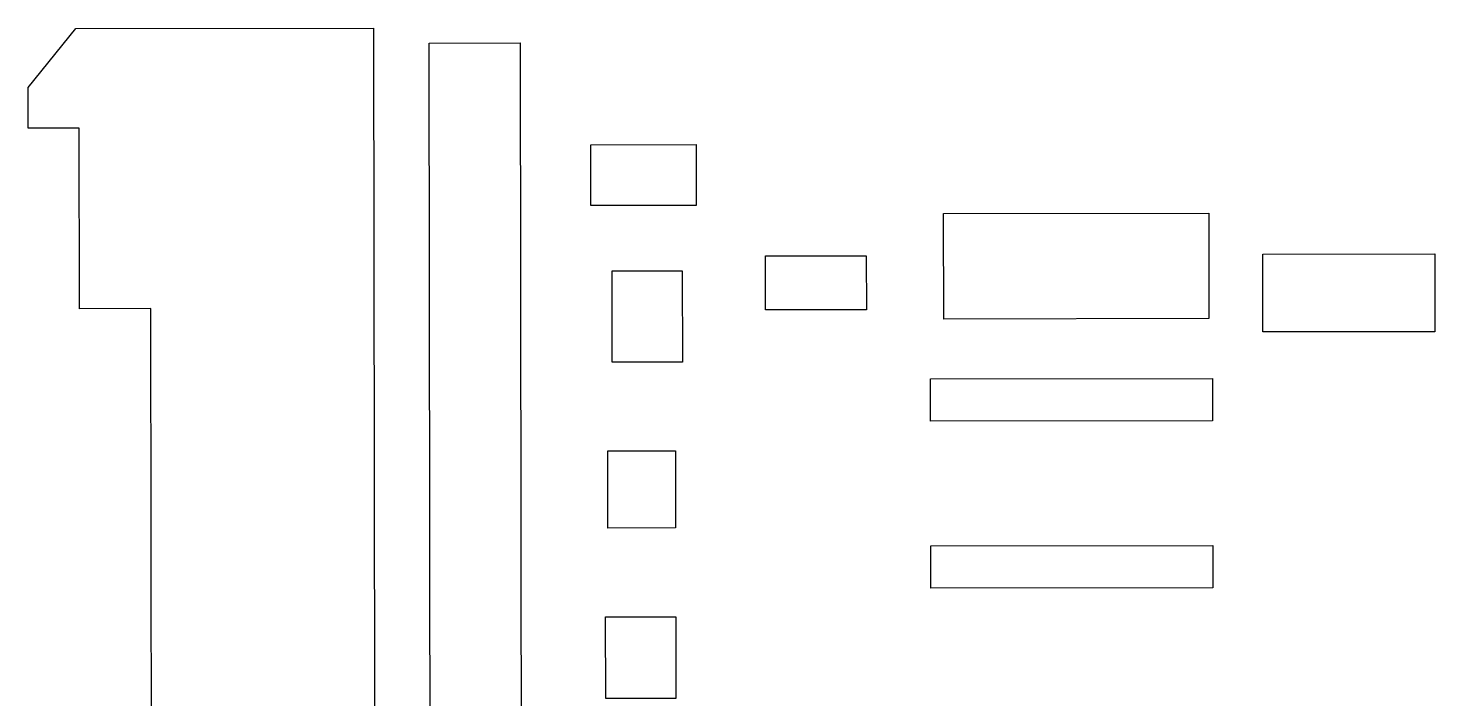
# Model space of a CAD drawing. Header units: millimetres. Extents: x 3191 to 879702, y -27549 to 222194.
# Drawn here: x 653719 to 654362, y 3761 to 4067 of the extents above; entities that cross this region are included whole.
import ezdxf

# ---------------------------------------------------------------- set-up
doc = ezdxf.new("R2010")
doc.units = ezdxf.units.MM
doc.header["$MEASUREMENT"] = 0
doc.layers.add('Giant', color=31, linetype='Continuous')

msp = doc.modelspace()

# ---------------------------------------------------------------- linework, layer by layer
at = {"layer": 'Giant'}
msp.add_lwpolyline([(653741.05178, 4066.90954), (653876.93951, 4067.10495), (653878.70904, 2836.62984), (653743.90127, 2836.43598), (653743.82194, 2891.60495), (653776.7139, 2891.65225), (653775.2077, 3939.01711), (653742.64442, 3938.97028), (653742.52588, 4021.40105), (653719.2362, 4021.36756), (653719.20945, 4039.97234), (653741.05178, 4066.90954)], dxfattribs=at)
for points in [[(653902.32857, 4060.2648), (653943.90721, 4060.3246), (653945.67585, 2830.47261), (653904.09721, 2830.41282)], [(653976.25569, 4013.8368), (654024.29064, 4013.90588), (654024.33055, 3986.15448), (653976.2956, 3986.0854)], [(654137.38025, 3982.44476), (654258.50064, 3982.61894), (654258.56996, 3934.41564), (654137.44957, 3934.24145)], [(654055.96454, 3963.05522), (654102.05086, 3963.12149), (654102.08632, 3938.46348), (654056, 3938.3972)], [(654283.15557, 3963.84928), (654361.68779, 3963.96222), (654361.73884, 3928.46625), (654283.20662, 3928.35331)], [(653985.94087, 3956.21138), (654017.98765, 3956.25747), (654018.04753, 3914.61925), (653986.00075, 3914.57316)], [(654131.36128, 3906.88183), (654260.20576, 3907.06712), (654260.23354, 3887.75019), (654131.38906, 3887.5649)], [(653983.92261, 3874.02234), (654014.88943, 3874.06687), (654014.94009, 3838.83795), (653983.97327, 3838.79342)], [(654131.47089, 3830.66007), (654260.31538, 3830.84536), (654260.34316, 3811.52843), (654131.49867, 3811.34314)], [(653982.9751, 3798.24415), (654014.9984, 3798.2902), (654015.0521, 3760.9471), (653983.0288, 3760.90105)]]:
    msp.add_lwpolyline(points, close=True, dxfattribs=at)

doc.saveas('drawing.dxf')
